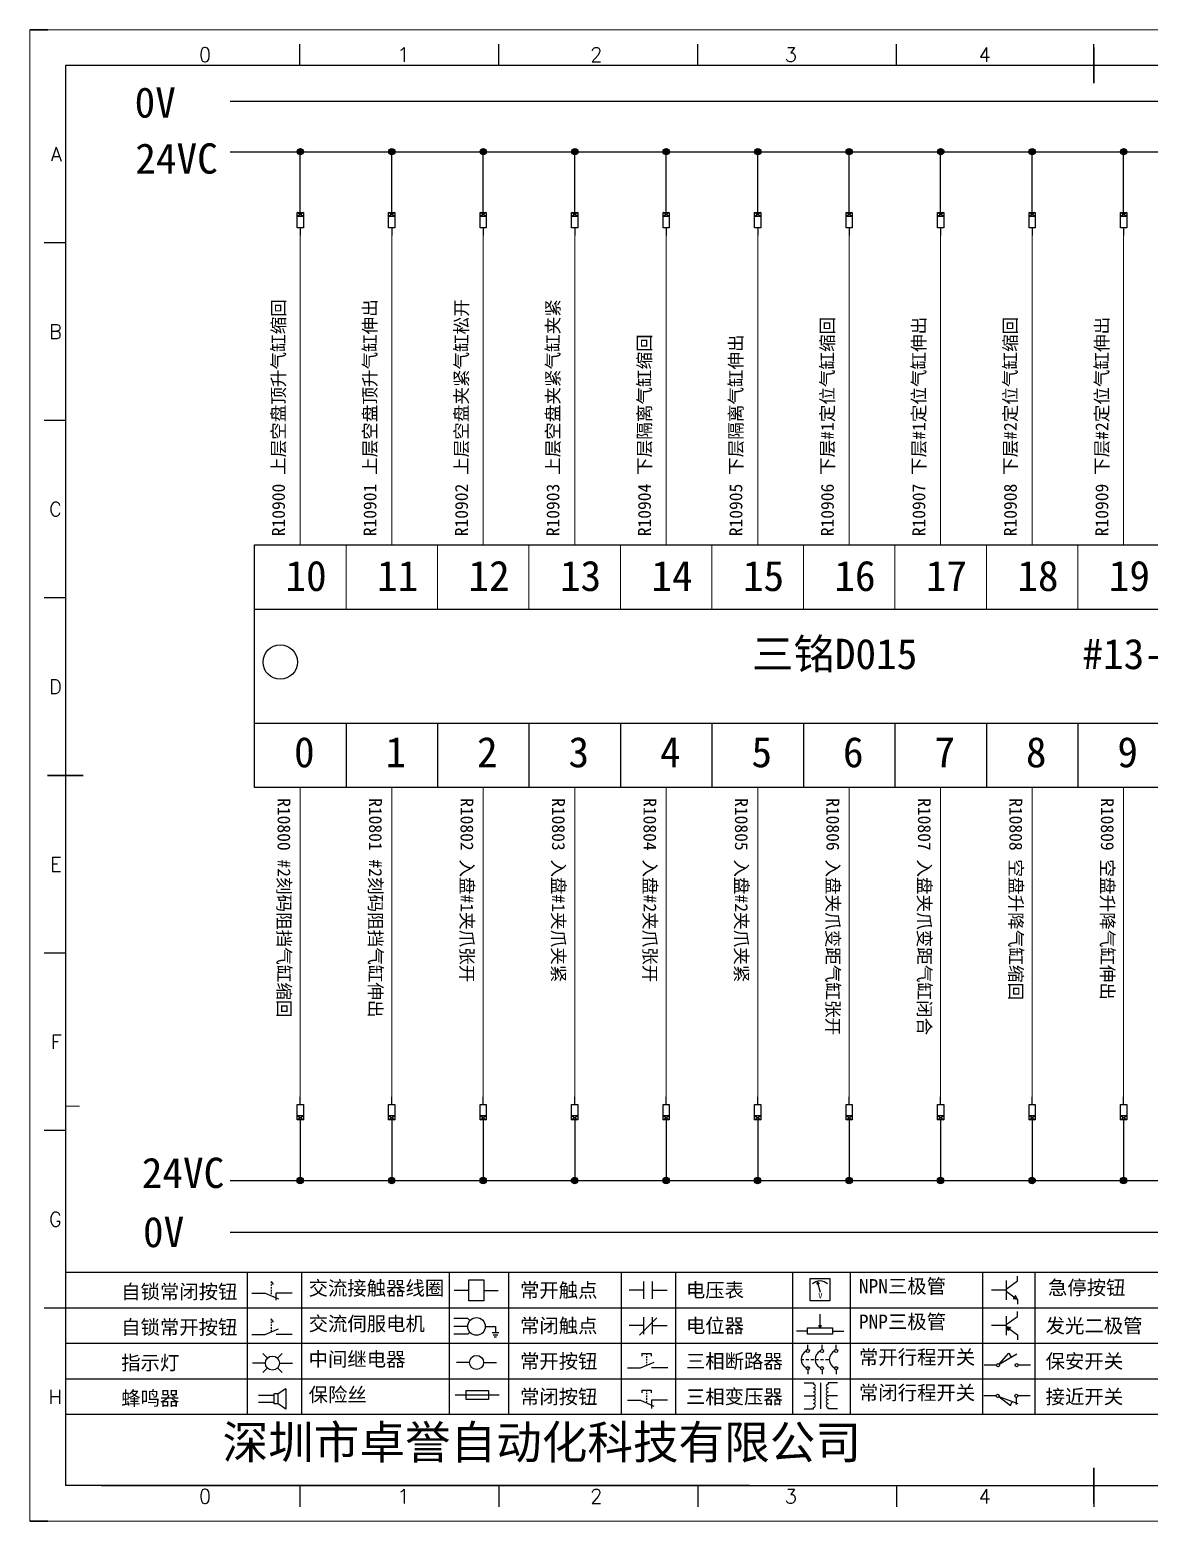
# Model space of a CAD drawing. Header units: millimetres. Extents: x 15130 to 37766, y 5931 to 11073.
# Drawn here: x 23706.4 to 23880.1, y 8757.4 to 8988.9 of the extents above; entities that cross this region are included whole.
import ezdxf
from ezdxf.enums import TextEntityAlignment as Align

# ---------------------------------------------------------------- set-up
doc = ezdxf.new("R2010")
doc.units = ezdxf.units.MM
doc.layers.add('AE_BOR', color=1, linetype='Continuous')
doc.styles.get("Standard").update_dxf_attribs({"font": ''})
doc.styles.add('WD', font='romans.shx', dxfattribs={"bigfont": 'gbcbig.shx'})
doc.styles.add('汉字', font='')
doc.styles.get('Standard').set_extended_font_data('SimSun')
doc.styles.get('汉字').set_extended_font_data('新宋体')

# ---------------------------------------------------------------- blocks, each defined once
blk = doc.blocks.new('*U8')
at = {"linetype": 'ByBlock'}
for p, q in [((-1909.23, -780.45), (-1909.23, -780.67)), ((-1909.23, -780.45), (-1908.92, -780.84)), ((-1909.23, -780.84), (-1909.23, -781.05)), ((-1911.92, -782.07), (-1910.06, -782.07)), ((-1910.06, -782.07), (-1908.18, -782.88)), ((-1909.23, -781.23), (-1909.23, -781.44)), ((-1909.23, -781.61), (-1909.23, -781.83)), ((-1909.23, -782), (-1909.23, -782.21)), ((-1909.23, -782.38), (-1909.23, -782.43)), ((-1908.52, -783.07), (-1908.52, -782.07)), ((-1906.25, -782.07), (-1908.52, -782.07))]:
    blk.add_line(p, q, dxfattribs=at)
blk = doc.blocks.new('*U11')
at = {"linetype": 'ByBlock'}
for p, q in [((-1908.88, -791.17), (-1909.23, -790.71)), ((-1909.23, -790.71), (-1909.23, -790.92)), ((-1909.23, -791.09), (-1909.23, -791.31)), ((-1909.23, -791.48), (-1909.23, -791.69)), ((-1911.92, -792.89), (-1910.06, -792.89)), ((-1910.06, -792.89), (-1908.18, -792.08)), ((-1909.23, -791.86), (-1909.23, -792.08)), ((-1909.23, -792.25), (-1909.23, -792.47)), ((-1906.25, -792.89), (-1908.52, -792.89))]:
    blk.add_line(p, q, dxfattribs=at)
blk = doc.blocks.new('蜂鸣器')
at = {"linetype": 'ByBlock'}
for p, q in [((-1907.17, -795.53), (-1908.25, -796.26)), ((-1907.17, -795.53), (-1907.17, -798.41)), ((-1908.8, -796.48), (-1911.01, -796.48)), ((-1908.8, -797.46), (-1911.01, -797.46)), ((-1908.25, -796.26), (-1908.8, -796.26)), ((-1908.8, -797.68), (-1908.8, -796.26)), ((-1908.25, -797.68), (-1908.8, -797.68)), ((-1908.25, -797.68), (-1908.25, -796.26)), ((-1907.17, -798.41), (-1908.25, -797.68))]:
    blk.add_line(p, q, dxfattribs=at)
blk = doc.blocks.new('指示灯')
at = {"linetype": 'ByBlock'}
for p, q in [((-1854.25, -776.92), (-1856.06, -776.92)), ((-1854.62, -775.59), (-1853.97, -776.23)), ((-1851.9, -775.59), (-1852.54, -776.23)), ((-1852.26, -776.92), (-1850.45, -776.92)), ((-1854.62, -778.25), (-1853.97, -777.61)), ((-1851.9, -778.25), (-1852.54, -777.61))]:
    blk.add_line(p, q, dxfattribs=at)
blk.add_circle((-1853.26, -776.92), 0.992, dxfattribs=at)
blk = doc.blocks.new('交流接触器线圈')
at = {"linetype": 'ByBlock'}
for p, q in [((-1880.82, -781.77), (-1882.87, -781.77)), ((-1878.72, -781.77), (-1876.67, -781.77))]:
    blk.add_line(p, q, dxfattribs=at)
blk.add_lwpolyline([(-1880.82, -780.28), (-1878.72, -780.28), (-1878.72, -783.26), (-1880.82, -783.26)], close=True, dxfattribs=at)
blk = doc.blocks.new('交流伺服电机')
at = {"linetype": 'ByBlock'}
for p, q in [((-1880.97, -785.75), (-1882.94, -785.75)), ((-1880.97, -786.85), (-1882.94, -786.85)), ((-1880.97, -785.75), (-1880.65, -786.03)), ((-1878.49, -786.85), (-1877.07, -786.85)), ((-1877.07, -786.85), (-1877.07, -787.72)), ((-1880.97, -787.94), (-1882.94, -787.94)), ((-1880.97, -787.94), (-1880.65, -787.67)), ((-1877.54, -787.72), (-1876.59, -787.72)), ((-1877.38, -788.01), (-1876.75, -788.01)), ((-1877.23, -788.29), (-1876.9, -788.29))]:
    blk.add_line(p, q, dxfattribs=at)
blk.add_circle((-1879.73, -786.85), 1.24, dxfattribs=at)
blk = doc.blocks.new('中间继电器')
at = {"linetype": 'ByBlock'}
for p, q in [((-1880.72, -791.92), (-1882.54, -791.92)), ((-1878.74, -791.92), (-1876.92, -791.92))]:
    blk.add_line(p, q, dxfattribs=at)
blk.add_circle((-1879.73, -791.92), 0.992, dxfattribs=at)
blk = doc.blocks.new('保险丝')
at = {"linetype": 'ByBlock'}
blk.add_line((-1882.72, -796.49), (-1876.55, -796.49), dxfattribs=at)
blk.add_lwpolyline([(-1881.2, -795.86), (-1878.06, -795.86), (-1878.06, -797.12), (-1881.2, -797.12)], close=True, dxfattribs=at)
blk = doc.blocks.new('常开按钮')
at = {"linetype": 'ByBlock'}
for p, q in [((-1910.06, -787.73), (-1908.18, -786.93)), ((-1909.9, -785.68), (-1908.56, -785.68)), ((-1909.9, -785.68), (-1909.9, -786.07)), ((-1909.23, -785.68), (-1909.23, -785.89)), ((-1909.23, -786.06), (-1909.23, -786.28)), ((-1909.23, -786.45), (-1909.23, -786.67)), ((-1909.23, -786.84), (-1909.23, -787.05)), ((-1909.23, -787.22), (-1909.23, -787.38)), ((-1908.56, -785.68), (-1908.56, -786.07)), ((-1911.92, -787.73), (-1910.06, -787.73)), ((-1906.25, -787.73), (-1908.52, -787.73))]:
    blk.add_line(p, q, dxfattribs=at)
blk = doc.blocks.new('常开触点')
at = {"linetype": 'ByBlock'}
for p, q in [((-1853.82, -782.99), (-1853.82, -780.56)), ((-1852.6, -782.99), (-1852.6, -780.56)), ((-1853.82, -781.77), (-1855.88, -781.77)), ((-1852.6, -781.77), (-1850.55, -781.77))]:
    blk.add_line(p, q, dxfattribs=at)
blk = doc.blocks.new('常闭触点')
at = {"linetype": 'ByBlock'}
for p, q in [((-1853.82, -786.77), (-1855.88, -786.77)), ((-1852.01, -785.66), (-1854.43, -788.1)), ((-1853.82, -787.99), (-1853.82, -785.56)), ((-1852.6, -787.99), (-1852.6, -785.56)), ((-1852.6, -786.77), (-1850.55, -786.77))]:
    blk.add_line(p, q, dxfattribs=at)
blk = doc.blocks.new('常闭按钮')
at = {"linetype": 'ByBlock'}
for p, q in [((-1854.11, -790.83), (-1852.77, -790.83)), ((-1854.11, -790.83), (-1854.11, -791.22)), ((-1853.44, -790.83), (-1853.44, -791.04)), ((-1853.44, -791.21), (-1853.44, -791.43)), ((-1853.44, -791.6), (-1853.44, -791.82)), ((-1852.77, -790.83), (-1852.77, -791.22)), ((-1856.13, -792.28), (-1854.28, -792.28)), ((-1854.28, -792.28), (-1852.4, -793.09)), ((-1853.44, -791.99), (-1853.44, -792.2)), ((-1853.44, -792.37), (-1853.44, -792.53)), ((-1850.47, -792.28), (-1852.73, -792.28)), ((-1852.73, -792.28), (-1852.73, -793.43))]:
    blk.add_line(p, q, dxfattribs=at)
blk = doc.blocks.new('电压表')
at = {"linetype": 'ByBlock'}
for p, q in [((-1814.84, -780.75), (-1814.91, -781.13)), ((-1814.6, -781.05), (-1814.91, -781.13)), ((-1814.84, -780.75), (-1814.46, -782.26)), ((-1814.84, -780.75), (-1814.6, -781.05))]:
    blk.add_line(p, q, dxfattribs=at)
blk.add_lwpolyline([(-1815.84, -780.34), (-1813.07, -780.34), (-1813.07, -783.49), (-1815.84, -783.49)], close=True, dxfattribs=at)
blk.add_arc((-1814.46, -782.26), 1.56, 46.8313, 133.1687, dxfattribs=at)
at = {"linetype": 'ByBlock', "insert": (-1814.7, -782.39), "char_height": 0.75, "width": 0.6768, "attachment_point": 1}
blk.add_mtext('V', dxfattribs=at)
blk = doc.blocks.new('电位器')
at = {"linetype": 'ByBlock'}
for p, q in [((-1814.45, -787.3), (-1814.45, -785.39)), ((-1814.45, -787.3), (-1814.62, -786.96)), ((-1814.62, -786.96), (-1814.27, -786.96)), ((-1814.45, -787.3), (-1814.27, -786.96)), ((-1816.21, -787.75), (-1817.79, -787.75)), ((-1812.68, -787.75), (-1811.1, -787.75))]:
    blk.add_line(p, q, dxfattribs=at)
blk.add_lwpolyline([(-1816.21, -787.3), (-1812.68, -787.3), (-1812.68, -788.2), (-1816.21, -788.2)], close=True, dxfattribs=at)
blk = doc.blocks.new('三相断路器')
at = {"linetype": 'ByBlock'}
for p, q in [((-1816.17, -790.33), (-1816.17, -789.7)), ((-1814.17, -790.33), (-1814.17, -789.7)), ((-1812.18, -790.33), (-1812.18, -789.7)), ((-1817.14, -791.74), (-1816.72, -791.74)), ((-1816.45, -791.74), (-1816.03, -791.74)), ((-1816.17, -793.19), (-1816.17, -793.83)), ((-1815.76, -791.74), (-1815.34, -791.74)), ((-1815.07, -791.74), (-1814.65, -791.74)), ((-1814.38, -791.74), (-1813.96, -791.74)), ((-1814.17, -793.19), (-1814.17, -793.83)), ((-1813.69, -791.74), (-1813.27, -791.74)), ((-1812.18, -793.19), (-1812.18, -793.83))]:
    blk.add_line(p, q, dxfattribs=at)
for centre in [(-1816.17, -790.55), (-1814.17, -790.55), (-1812.18, -790.55), (-1816.17, -792.98), (-1814.17, -792.98), (-1812.18, -792.98)]:
    blk.add_circle(centre, 0.219, dxfattribs=at)
for centre in [(-1815.81, -791.74), (-1813.82, -791.74), (-1811.83, -791.74)]:
    blk.add_arc(centre, 1.32, 115.5791, 244.4209, dxfattribs=at)
blk = doc.blocks.new('三相变压器')
at = {"linetype": 'ByBlock'}
for p, q in [((-1816.69, -795.03), (-1815.37, -795.03)), ((-1815.37, -795.03), (-1815.37, -795.24)), ((-1814.34, -798.7), (-1814.34, -795.04)), ((-1812, -795.03), (-1813.32, -795.03)), ((-1813.32, -795.03), (-1813.32, -795.24)), ((-1816.69, -796.87), (-1815.37, -796.87)), ((-1812, -796.87), (-1813.32, -796.87)), ((-1816.69, -798.71), (-1815.37, -798.71)), ((-1815.37, -798.71), (-1815.37, -798.5)), ((-1813.32, -798.71), (-1813.32, -798.5)), ((-1812, -798.71), (-1813.32, -798.71))]:
    blk.add_line(p, q, dxfattribs=at)
for centre, start, end in [((-1815.37, -795.51), 270, 90), ((-1815.37, -796.06), 270, 90), ((-1813.32, -795.51), 90, 270), ((-1813.32, -796.06), 90, 270), ((-1815.37, -796.6), 270, 90), ((-1815.37, -797.14), 270, 90), ((-1815.37, -797.68), 270, 90), ((-1815.37, -798.23), 270, 90), ((-1813.32, -796.6), 90, 270), ((-1813.32, -797.14), 90, 270), ((-1813.32, -797.68), 90, 270), ((-1813.32, -798.23), 90, 270)]:
    blk.add_arc(centre, 0.271, start, end, dxfattribs=at)
blk = doc.blocks.new('NPN三极管')
at = {"linetype": 'ByBlock'}
for p, q in [((-1785.73, -780.61), (-1785.73, -783.32)), ((-1785.73, -781.82), (-1784.15, -780.66)), ((-1784.15, -780.66), (-1784.15, -779.98)), ((-1785.73, -781.97), (-1787.81, -781.97)), ((-1785.73, -782.11), (-1784.15, -783.27)), ((-1784.41, -782.73), (-1784.74, -783.18)), ((-1784.15, -783.27), (-1784.74, -783.18)), ((-1784.15, -783.27), (-1784.41, -782.73)), ((-1784.15, -783.27), (-1784.15, -783.96))]:
    blk.add_line(p, q, dxfattribs=at)
blk = doc.blocks.new('PNP三极管')
at = {"linetype": 'ByBlock'}
for p, q in [((-1784.9, -785.38), (-1784.9, -788.09)), ((-1783.32, -785.43), (-1783.32, -784.75)), ((-1784.9, -786.74), (-1786.98, -786.74)), ((-1784.9, -786.59), (-1783.32, -785.43)), ((-1784.9, -786.88), (-1783.32, -788.04)), ((-1784.9, -786.88), (-1784.31, -786.97)), ((-1784.9, -786.88), (-1784.64, -787.42)), ((-1784.31, -786.97), (-1784.64, -787.42)), ((-1783.32, -788.04), (-1783.32, -788.73))]:
    blk.add_line(p, q, dxfattribs=at)
blk = doc.blocks.new('常开行程开关')
at = {"linetype": 'ByBlock'}
for p, q in [((-1785.89, -792.17), (-1784.52, -790.62)), ((-1785.89, -792.17), (-1783.43, -790.72)), ((-1784.52, -790.62), (-1784.19, -791.17)), ((-1786.29, -792.3), (-1788.01, -792.3)), ((-1781.48, -792.3), (-1783.21, -792.3))]:
    blk.add_line(p, q, dxfattribs=at)
for centre in [(-1786.07, -792.3), (-1783.42, -792.3)]:
    blk.add_circle(centre, 0.219, dxfattribs=at)
blk = doc.blocks.new('常闭行程开关')
at = {"linetype": 'ByBlock'}
for p, q in [((-1786.34, -796.62), (-1788.07, -796.62)), ((-1785.93, -796.72), (-1783.25, -797.7)), ((-1785.93, -796.72), (-1784.3, -798)), ((-1784.3, -798), (-1784.08, -797.4)), ((-1783.48, -796.84), (-1783.48, -797.85)), ((-1781.54, -796.62), (-1783.26, -796.62))]:
    blk.add_line(p, q, dxfattribs=at)
for centre in [(-1786.12, -796.62), (-1783.48, -796.62)]:
    blk.add_circle(centre, 0.219, dxfattribs=at)
blk = doc.blocks.new('电控横A4')
for p, q in [((292, -5), (5, -5)), ((5, -5), (5, -205)), ((10.03, -205), (289.53, -205)), ((130.8, -205), (190.75, -205))]:
    blk.add_line(p, q)
at = {"lineweight": 9, "ltscale": 0.1}
for p, q in [((5, -151.57), (7, -151.57)), ((101.34, -205), (130.8, -205)), ((129.44, -205), (129.44, -205)), ((129.44, -205), (129.44, -205)), ((129.44, -205), (129.44, -205)), ((129.44, -205), (129.44, -205))]:
    blk.add_line(p, q, dxfattribs=at)
at = {"linetype": 'ByBlock'}
for p, q in [((292, -175), (5, -175)), ((292, -180), (5, -180)), ((292, -185), (5, -185)), ((292, -190), (5, -190)), ((292, -195), (5, -195))]:
    blk.add_line(p, q, dxfattribs=at)
at = {"color": 0, "lineweight": -2}
for p, q in [((30.58, -175), (30.58, -195)), ((38.26, -175), (38.26, -195)), ((59.05, -175), (59.05, -195)), ((67.4, -175), (67.4, -195)), ((83.26, -175), (83.26, -195)), ((90.91, -175), (90.91, -195)), ((107.4, -175), (107.4, -195)), ((115.5, -175), (115.5, -195)), ((134.12, -175), (134.12, -195)), ((141.48, -175), (141.48, -195))]:
    blk.add_line(p, q, dxfattribs=at)
at = {"color": 0, "ltscale": 2}
blk.add_line((101.34, -205), (5, -205), dxfattribs=at)
at = {"layer": 'AE_BOR', "lineweight": 30}
for p, q in [((2.53, 0), (0, 0)), ((0, -210), (2.53, -210))]:
    blk.add_line(p, q, dxfattribs=at)
at = {"layer": 'AE_BOR', "color": 1, "lineweight": 15}
for p, q in [((0, 0), (297, 0)), ((0, -210), (0, 0)), ((297, -210), (0, -210))]:
    blk.add_line(p, q, dxfattribs=at)
at = {"layer": 'AE_BOR'}
for p, q in [((38.03, -5), (38.03, -2)), ((66.03, -5), (66.03, -2)), ((94.03, -5), (94.03, -2)), ((122.03, -5), (122.03, -2)), ((149.78, -5), (149.78, -2)), ((5, -30), (2, -30)), ((5, -55), (2, -55)), ((5, -80), (2, -80)), ((5, -130), (2, -130)), ((5, -155), (2, -155)), ((5, -180), (2, -180)), ((38.03, -205), (38.03, -208)), ((66.03, -205), (66.03, -208)), ((94.03, -205), (94.03, -208)), ((122.03, -205), (122.03, -208)), ((149.78, -205), (149.78, -208))]:
    blk.add_line(p, q, dxfattribs=at)
at = {"layer": 'AE_BOR', "color": 2, "lineweight": 30}
for p, q in [((149.78, -7.5), (149.78, -2.5)), ((2.5, -105), (7.5, -105)), ((149.78, -202.5), (149.78, -207.5)), ((149.78, -205), (149.78, -207.5))]:
    blk.add_line(p, q, dxfattribs=at)
at = {"linetype": 'ByBlock'}
for name, p in [('*U8', (1943.19, 604.18)), ('交流接触器线圈', (1942.62, 604.27)), ('常开触点', (1940.27, 604.3)), ('电压表', (1925.71, 604.52)), ('NPN三极管', (1923.2, 604.5)), ('PNP三极管', (1922.37, 604.27)), ('*U11', (1943.19, 609.18)), ('交流伺服电机', (1942.62, 604.27)), ('常闭触点', (1940.27, 604.3)), ('电位器', (1925.71, 604.52)), ('指示灯', (1887.41, 589.18)), ('中间继电器', (1942.62, 604.27)), ('常开按钮', (1996.06, 599.3)), ('三相断路器', (1925.71, 604.52)), ('常开行程开关', (1922.37, 604.27)), ('三相变压器', (1925.71, 604.52)), ('蜂鸣器', (1943.19, 604.18)), ('保险丝', (1942.62, 604.27)), ('常闭按钮', (1940.27, 599.3)), ('常闭行程开关', (1922.37, 604.27))]:
    blk.add_blockref(name, p, dxfattribs=at)
at = {"char_height": 2, "attachment_point": 1, "style": '汉字'}
for s, insert in [('{\\fKaiTi_GB2312|b0|i0|c134|p49;自锁常闭按钮}', (12.86, -176.69)), ('{\\fKaiTi_GB2312|b0|i0|c134|p49;交流接触器线圈}', (39.25, -176.19)), ('{\\fKaiTi_GB2312|b0|i0|c134|p49;常开触点}', (69.01, -176.48)), ('{\\fKaiTi_GB2312|b0|i0|c134|p49;电压表}', (92.37, -176.47)), ('{\\fKaiTi_GB2312|b0|i0|c134|p49;NPN三极管}', (116.73, -175.91)), ('{\\fKaiTi_GB2312|b0|i0|c134|p49;急停按钮}', (143.35, -176.12)), ('{\\fKaiTi_GB2312|b0|i0|c134|p49;自锁常开按钮}', (12.86, -181.69)), ('{\\fKaiTi_GB2312|b0|i0|c134|p49;交流伺服电机}', (39.25, -181.19)), ('{\\fKaiTi_GB2312|b0|i0|c134|p49;常闭触点}', (69.01, -181.48)), ('{\\fKaiTi_GB2312|b0|i0|c134|p49;电位器}', (92.37, -181.47)), ('{\\fKaiTi_GB2312|b0|i0|c134|p49;PNP三极管}', (116.73, -180.91)), ('{\\fKaiTi_GB2312|b0|i0|c134|p49;发光二极管}', (143.02, -181.48)), ('{\\fKaiTi_GB2312|b0|i0|c134|p49;指示灯}', (12.86, -186.69)), ('{\\fKaiTi_GB2312|b0|i0|c134|p49;中间继电器}', (39.25, -186.19)), ('{\\fKaiTi_GB2312|b0|i0|c134|p49;常开按钮}', (69.01, -186.48)), ('{\\fKaiTi_GB2312|b0|i0|c134|p49;三相断路器}', (92.37, -186.47)), ('{\\fKaiTi_GB2312|b0|i0|c134|p49;常开行程开关}', (116.73, -185.91)), ('{\\fKaiTi_GB2312|b0|i0|c134|p49;保安开关}', (143.02, -186.48)), ('{\\fKaiTi_GB2312|b0|i0|c134|p49;保险丝}', (39.25, -191.19)), ('{\\fKaiTi_GB2312|b0|i0|c134|p49;常闭行程开关}', (116.73, -190.91)), ('{\\fKaiTi_GB2312|b0|i0|c134|p49;蜂鸣器}', (12.86, -191.69)), ('{\\fKaiTi_GB2312|b0|i0|c134|p49;常闭按钮}', (69.01, -191.48)), ('{\\fKaiTi_GB2312|b0|i0|c134|p49;三相变压器}', (92.37, -191.47)), ('{\\fKaiTi_GB2312|b0|i0|c134|p49;接近开关}', (143.02, -191.48))]:
    blk.add_mtext(s, dxfattribs=dict(at, insert=insert))
at = {"color": 0, "lineweight": -2, "insert": (27.14, -196.53), "char_height": 4.7064, "width": 96.1138, "attachment_point": 1}
blk.add_mtext('深圳市卓誉自动化科技有限公司', dxfattribs=at)
at = {"layer": 'AE_BOR', "style": 'WD'}
for s, p in [('0', (24.67, -4.5)), ('1', (52.6, -4.5)), ('2', (79.75, -4.5)), ('3', (107.15, -4.5)), ('4', (134.45, -4.5)), ('0', (24.67, -207.5)), ('1', (52.6, -207.5)), ('2', (79.75, -207.5)), ('3', (107.15, -207.5)), ('4', (134.45, -207.5))]:
    blk.add_text(s, height=2, dxfattribs=at).set_placement(p, align=Align.CENTER)
for s, p in [('A', (4.5, -17.5)), ('B', (4.5, -42.5)), ('C', (4.5, -67.5)), ('D', (4.5, -92.5)), ('E', (4.5, -117.5)), ('F', (4.5, -142.5)), ('G', (4.5, -167.5)), ('H', (4.5, -192.5))]:
    blk.add_text(s, height=2, dxfattribs=at).set_placement(p, align=Align.MIDDLE_RIGHT)
blk = doc.blocks.new('电磁阀线圈')
at = {"linetype": 'ByBlock'}
for p, q in [((-1854.61, -796.54), (-1856.17, -796.54)), ((-1854.61, -795.92), (-1853.75, -797.16)), ((-1853.75, -795.92), (-1854.61, -797.16)), ((-1853.75, -795.92), (-1853.75, -797.16)), ((-1851.53, -796.54), (-1849.97, -796.54))]:
    blk.add_line(p, q, dxfattribs=at)
blk.add_lwpolyline([(-1854.61, -795.92), (-1851.53, -795.92), (-1851.53, -797.16), (-1854.61, -797.16)], close=True, dxfattribs=at)

msp = doc.modelspace()

# ---------------------------------------------------------------- hatches: boundary and pattern name
at = {"lineweight": -2}
h = msp.add_hatch(color=0, dxfattribs=at)
edge = h.paths.add_edge_path()
edge.add_arc((23748.355, 8969.987), 0.5, 180, 540)
h = msp.add_hatch(color=0, dxfattribs=at)
edge = h.paths.add_edge_path()
edge.add_arc((23762.555, 8969.987), 0.5, 180, 540)
h = msp.add_hatch(color=0, dxfattribs=at)
edge = h.paths.add_edge_path()
edge.add_arc((23776.755, 8969.987), 0.5, 180, 540)
h = msp.add_hatch(color=0, dxfattribs=at)
edge = h.paths.add_edge_path()
edge.add_arc((23790.955, 8969.987), 0.5, 180, 540)
h = msp.add_hatch(color=0, dxfattribs=at)
edge = h.paths.add_edge_path()
edge.add_arc((23805.155, 8969.987), 0.5, 180, 540)
h = msp.add_hatch(color=0, dxfattribs=at)
edge = h.paths.add_edge_path()
edge.add_arc((23819.355, 8969.987), 0.5, 180, 540)
h = msp.add_hatch(color=0, dxfattribs=at)
edge = h.paths.add_edge_path()
edge.add_arc((23833.555, 8969.987), 0.5, 180, 540)
h = msp.add_hatch(color=0, dxfattribs=at)
edge = h.paths.add_edge_path()
edge.add_arc((23847.755, 8969.987), 0.5, 180, 540)
h = msp.add_hatch(color=0, dxfattribs=at)
edge = h.paths.add_edge_path()
edge.add_arc((23861.955, 8969.987), 0.5, 180, 540)
h = msp.add_hatch(color=0, dxfattribs=at)
edge = h.paths.add_edge_path()
edge.add_arc((23876.155, 8969.987), 0.5, 180, 540)
h = msp.add_hatch(color=0, dxfattribs=at)
edge = h.paths.add_edge_path()
edge.add_arc((23748.33, 8810.254), 0.5, 0, 360)
h = msp.add_hatch(color=0, dxfattribs=at)
edge = h.paths.add_edge_path()
edge.add_arc((23762.53, 8810.254), 0.5, 0, 360)
h = msp.add_hatch(color=0, dxfattribs=at)
edge = h.paths.add_edge_path()
edge.add_arc((23776.73, 8810.254), 0.5, 0, 360)
h = msp.add_hatch(color=0, dxfattribs=at)
edge = h.paths.add_edge_path()
edge.add_arc((23790.93, 8810.254), 0.5, 0, 360)
h = msp.add_hatch(color=0, dxfattribs=at)
edge = h.paths.add_edge_path()
edge.add_arc((23805.13, 8810.254), 0.5, 0, 360)
h = msp.add_hatch(color=0, dxfattribs=at)
edge = h.paths.add_edge_path()
edge.add_arc((23819.33, 8810.254), 0.5, 0, 360)
h = msp.add_hatch(color=0, dxfattribs=at)
edge = h.paths.add_edge_path()
edge.add_arc((23833.53, 8810.254), 0.5, 0, 360)
h = msp.add_hatch(color=0, dxfattribs=at)
edge = h.paths.add_edge_path()
edge.add_arc((23847.73, 8810.254), 0.5, 0, 360)
h = msp.add_hatch(color=0, dxfattribs=at)
edge = h.paths.add_edge_path()
edge.add_arc((23861.93, 8810.254), 0.5, 0, 360)
h = msp.add_hatch(color=0, dxfattribs=at)
edge = h.paths.add_edge_path()
edge.add_arc((23876.13, 8810.254), 0.5, 0, 360)

# ---------------------------------------------------------------- linework, layer by layer
at = {"color": 0, "lineweight": -2}
for p, q in [((23737.445, 8977.841), (24004.198, 8977.841)), ((23737.445, 8969.969), (24004.198, 8969.969)), ((23741.242, 8898.973), (23985.242, 8898.973)), ((23741.242, 8881.269), (23985.242, 8881.269)), ((23755.442, 8881.269), (23755.442, 8871.269)), ((23769.642, 8881.269), (23769.642, 8871.269)), ((23783.842, 8881.269), (23783.842, 8871.269)), ((23798.042, 8881.269), (23798.042, 8871.269)), ((23812.242, 8881.269), (23812.242, 8871.269)), ((23826.442, 8881.269), (23826.442, 8871.269)), ((23840.642, 8881.269), (23840.642, 8871.269)), ((23854.842, 8881.269), (23854.842, 8871.269)), ((23869.042, 8881.269), (23869.042, 8871.269)), ((23737.445, 8810.272), (24004.198, 8810.272)), ((23737.445, 8802.222), (24004.198, 8802.222))]:
    msp.add_line(p, q, dxfattribs=at)
for p, q in [((23748.342, 8961.771), (23748.342, 8969.969)), ((23762.542, 8961.771), (23762.542, 8969.969)), ((23776.742, 8961.771), (23776.742, 8969.969)), ((23790.942, 8961.771), (23790.942, 8969.969)), ((23805.142, 8961.771), (23805.142, 8969.969)), ((23819.342, 8961.771), (23819.342, 8969.969)), ((23833.542, 8961.771), (23833.542, 8969.969)), ((23847.742, 8961.771), (23847.742, 8969.969)), ((23861.942, 8961.771), (23861.942, 8969.969)), ((23876.142, 8961.771), (23876.142, 8969.969)), ((23748.342, 8818.471), (23748.342, 8810.272)), ((23762.542, 8818.471), (23762.542, 8810.272)), ((23776.742, 8818.471), (23776.742, 8810.272)), ((23790.942, 8818.471), (23790.942, 8810.272)), ((23805.142, 8818.471), (23805.142, 8810.272)), ((23819.342, 8818.471), (23819.342, 8810.272)), ((23833.542, 8818.471), (23833.542, 8810.272)), ((23847.742, 8818.471), (23847.742, 8810.272)), ((23861.942, 8818.471), (23861.942, 8810.272)), ((23876.142, 8818.471), (23876.142, 8810.272))]:
    msp.add_line(p, q)
at = {"lineweight": 0}
for p, q in [((23748.342, 8908.973), (23748.342, 8956.973)), ((23762.542, 8908.973), (23762.542, 8956.973)), ((23776.742, 8908.973), (23776.742, 8956.973)), ((23790.942, 8908.973), (23790.942, 8956.973)), ((23805.142, 8908.973), (23805.142, 8956.973)), ((23819.342, 8908.973), (23819.342, 8956.973)), ((23833.542, 8908.973), (23833.542, 8956.973)), ((23847.742, 8908.973), (23847.742, 8956.973)), ((23861.942, 8908.973), (23861.942, 8956.973)), ((23876.142, 8908.973), (23876.142, 8956.973)), ((23741.242, 8908.973), (23741.242, 8908.973)), ((23755.442, 8898.973), (23755.442, 8908.973)), ((23769.642, 8898.973), (23769.642, 8908.973)), ((23783.842, 8898.973), (23783.842, 8908.973)), ((23798.042, 8898.973), (23798.042, 8908.973)), ((23812.242, 8898.973), (23812.242, 8908.973)), ((23826.442, 8898.973), (23826.442, 8908.973)), ((23840.642, 8898.973), (23840.642, 8908.973)), ((23854.842, 8898.973), (23854.842, 8908.973)), ((23869.042, 8898.973), (23869.042, 8908.973)), ((23748.342, 8871.269), (23748.342, 8823.269)), ((23762.542, 8871.269), (23762.542, 8823.269)), ((23776.742, 8871.269), (23776.742, 8823.269)), ((23790.942, 8871.269), (23790.942, 8823.269)), ((23805.142, 8871.269), (23805.142, 8823.269)), ((23819.342, 8871.269), (23819.342, 8823.269)), ((23833.542, 8871.269), (23833.542, 8823.269)), ((23847.742, 8871.269), (23847.742, 8823.269)), ((23861.942, 8871.269), (23861.942, 8823.269)), ((23876.142, 8871.269), (23876.142, 8823.269))]:
    msp.add_line(p, q, dxfattribs=at)
at = {"color": 0, "lineweight": -2}
msp.add_lwpolyline([(23741.242, 8908.973), (23985.242, 8908.973), (23985.242, 8871.269), (23741.242, 8871.269)], close=True, dxfattribs=at)
for centre, radius in [((23748.355, 8969.987), 0.5), ((23762.555, 8969.987), 0.5), ((23776.755, 8969.987), 0.5), ((23790.955, 8969.987), 0.5), ((23805.155, 8969.987), 0.5), ((23819.355, 8969.987), 0.5), ((23833.555, 8969.987), 0.5), ((23847.755, 8969.987), 0.5), ((23861.955, 8969.987), 0.5), ((23876.155, 8969.987), 0.5), ((23745.232, 8890.751), 2.672), ((23748.33, 8810.254), 0.5), ((23762.53, 8810.254), 0.5), ((23776.73, 8810.254), 0.5), ((23790.93, 8810.254), 0.5), ((23805.13, 8810.254), 0.5), ((23819.33, 8810.254), 0.5), ((23833.53, 8810.254), 0.5), ((23847.73, 8810.254), 0.5), ((23861.93, 8810.254), 0.5), ((23876.13, 8810.254), 0.5)]:
    msp.add_circle(centre, radius, dxfattribs=at)

# ---------------------------------------------------------------- block references
at = {"xscale": 1.1025, "yscale": 1.1025, "zscale": 1.1025}
msp.add_blockref('电控横A4', (23706.365, 8988.901), dxfattribs=at)
at = {"linetype": 'ByBlock', "xscale": 0.7744000000000003, "yscale": 0.7744000000000003, "zscale": 0.7744000000000003}
for p, rotation in [((24365.182, 7524.352), 270), ((24379.382, 7524.352), 270), ((24393.582, 7524.352), 270), ((24407.782, 7524.352), 270), ((24421.982, 7524.352), 270), ((24436.182, 7524.352), 270), ((24450.382, 7524.352), 270), ((24464.582, 7524.352), 270), ((24478.782, 7524.352), 270), ((24492.982, 7524.352), 270), ((23131.503, 10255.889), 90), ((23145.703, 10255.889), 90), ((23159.903, 10255.889), 90), ((23174.103, 10255.889), 90), ((23188.303, 10255.889), 90), ((23202.503, 10255.889), 90), ((23216.703, 10255.889), 90), ((23230.903, 10255.889), 90), ((23245.103, 10255.889), 90), ((23259.303, 10255.889), 90)]:
    msp.add_blockref('电磁阀线圈', p, dxfattribs=dict(at, rotation=rotation))

# ---------------------------------------------------------------- texts
at = {"color": 0, "lineweight": -2, "attachment_point": 1}
for s, insert, char_height, width in [('0V', (23722.629, 8979.982), 4.7064, 14.27309), ('24VC', (23722.733, 8971.28), 4.7064, 14.27309), ('10', (23746.043, 8906.488), 4.7064, 7.20347), ('11', (23760.243, 8906.488), 4.7064, 7.20347), ('12', (23774.443, 8906.488), 4.7064, 7.20347), ('13', (23788.643, 8906.488), 4.7064, 7.20347), ('14', (23802.843, 8906.488), 4.7064, 7.20347), ('15', (23817.043, 8906.488), 4.7064, 7.20347), ('16', (23831.243, 8906.488), 4.7064, 7.20347), ('17', (23845.443, 8906.488), 4.7064, 7.20347), ('18', (23859.643, 8906.488), 4.7064, 7.20347), ('19', (23873.843, 8906.488), 4.7064, 7.20347), ('           三铭D015        #13-1', (23783.265, 8894.364), 4.70644, 136.41156), ('0', (23747.375, 8879.122), 4.706, 7.20347), ('1', (23761.575, 8879.122), 4.706, 7.20347), ('2', (23775.775, 8879.122), 4.706, 7.20347), ('3', (23789.975, 8879.122), 4.706, 7.20347), ('4', (23804.175, 8879.122), 4.706, 7.20347), ('5', (23818.375, 8879.122), 4.706, 7.20347), ('6', (23832.575, 8879.122), 4.706, 7.20347), ('7', (23846.775, 8879.122), 4.706, 7.20347), ('8', (23860.975, 8879.122), 4.706, 7.20347), ('9', (23875.175, 8879.122), 4.706, 7.20347), ('24VC', (23723.738, 8813.807), 4.7064, 14.27309), ('0V', (23723.93, 8804.626), 4.7064, 14.27309)]:
    msp.add_mtext(s, dxfattribs=dict(at, insert=insert, char_height=char_height, width=width))
at = {"color": 0, "lineweight": -2, "char_height": 2, "width": 71.79445, "attachment_point": 1}
for s, insert, rotation in [('R10900 {\\f宋体|b0|i0|c134|p2;\\H1x;\\C256;上层空盘顶升气缸缩回}', (23743.96, 8910.275), 90), ('R10901 {\\f宋体|b0|i0|c134|p2;\\H1x;\\C256;上层空盘顶升气缸伸出}', (23758.16, 8910.275), 90), ('R10902 {\\f宋体|b0|i0|c134|p2;\\H1x;\\C256;上层空盘夹紧气缸松开}', (23772.36, 8910.275), 90), ('R10903 {\\f宋体|b0|i0|c134|p2;\\H1x;\\C256;上层空盘夹紧气缸夹紧}', (23786.56, 8910.275), 90), ('R10906 {\\f宋体|b0|i0|c134|p2;\\C256;下层#1定\\f宋体|b0|i0|c134|p2;位\\f宋体|b0|i0|c134|p2;气缸缩回}', (23829.16, 8910.275), 90), ('R10907 {\\f宋体|b0|i0|c134|p2;\\C256;下层#1定\\f宋体|b0|i0|c134|p2;位\\f宋体|b0|i0|c134|p2;气缸伸出}', (23843.36, 8910.275), 90), ('R10908 {\\f宋体|b0|i0|c134|p2;\\C256;下层#2定\\f宋体|b0|i0|c134|p2;位\\f宋体|b0|i0|c134|p2;气缸缩回}', (23857.56, 8910.275), 90), ('R10909 {\\f宋体|b0|i0|c134|p2;\\C256;下层#2定\\f宋体|b0|i0|c134|p2;位\\f宋体|b0|i0|c134|p2;气缸伸出}', (23871.76, 8910.275), 90), ('R10904 {\\f宋体|b0|i0|c134|p2;\\H1x;\\C256;下层隔离气缸缩回}', (23800.76, 8910.275), 90), ('R10905 {\\f宋体|b0|i0|c134|p2;\\H1x;\\C256;下层隔离气缸伸出}', (23814.96, 8910.275), 90), ('{\\C256;R10800 \\f宋体|b0|i0|c134|p2;\\H1x;#2刻码阻挡气缸缩回}', (23746.82, 8869.632), 270), ('{\\C256;R10801 \\f宋体|b0|i0|c134|p2;\\H1x;#2刻码阻挡气缸伸出}', (23761.02, 8869.632), 270), ('{\\C256;R10802 \\f宋体|b0|i0|c134|p2;\\H1x;入盘#1夹爪张开}', (23775.22, 8869.632), 270), ('{\\C256;R10803 \\f宋体|b0|i0|c134|p2;\\H1x;入盘#1夹爪夹紧}', (23789.42, 8869.632), 270), ('{\\C256;R10804 \\f宋体|b0|i0|c134|p2;\\H1x;入盘#2夹爪张开}', (23803.62, 8869.632), 270), ('{\\C256;R10805 \\f宋体|b0|i0|c134|p2;\\H1x;入盘#2夹爪夹紧}', (23817.82, 8869.632), 270), ('{\\C256;R10806 \\f宋体|b0|i0|c134|p2;\\H1x;入盘夹爪变距气缸张开}', (23832.02, 8869.632), 270), ('{\\C256;R10807 \\f宋体|b0|i0|c134|p2;\\H1x;入盘夹爪变距气缸闭合}', (23846.22, 8869.632), 270), ('{\\C256;R10808 \\f宋体|b0|i0|c134|p2;\\H1x;空盘升降气缸缩回}', (23860.42, 8869.632), 270), ('{\\C256;R10809 \\f宋体|b0|i0|c134|p2;\\H1x;空盘升降气缸伸出}', (23874.62, 8869.632), 270)]:
    msp.add_mtext(s, dxfattribs=dict(at, insert=insert, rotation=rotation))

doc.saveas('drawing.dxf')
